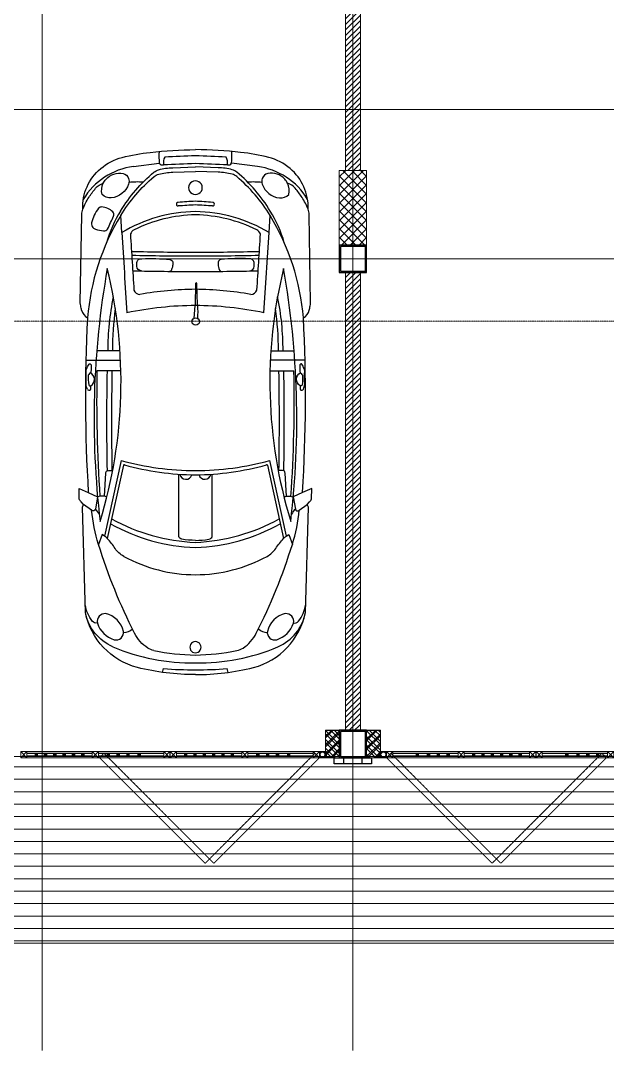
# Model space of a CAD drawing. Header units: millimetres. Extents: x 0 to 71617, y -15450 to 30894.
# Drawn here: x 25834 to 30553, y 10784 to 19061 of the extents above; entities that cross this region are included whole.
import ezdxf

# ---------------------------------------------------------------- set-up
doc = ezdxf.new("R2010")
doc.units = ezdxf.units.MM
for name, pattern in [('CENTER', [2, 1.25, -0.25, 0.25, -0.25]), ('CENTER2', [1.125, 0.75, -0.125, 0.125, -0.125]), ('HIDDEN', [0.375, 0.25, -0.125]), ('HIDDEN2', [0.1875, 0.125, -0.0625])]:
    doc.linetypes.add(name, pattern=pattern)
for name, color, linetype, lineweight in [('axis', 40, 'CENTER2', 5), ('DIM2', 4, 'Continuous', 5), ('Grid Line', 8, 'CENTER', 5), ('Handrail', 142, 'Continuous', 5), ('Hatch', 8, 'Continuous', 5), ('LINE-DETAIL-SAKURA', 2, 'Continuous', 30), ('Wall Brick', 5, 'Continuous', 15)]:
    doc.layers.add(name, color=color, linetype=linetype, lineweight=lineweight)
for name, color, linetype in [('COL', 5, 'Continuous'), ('dwgmodels.com', 250, 'Continuous'), ('Wall', 7, 'Continuous'), ('WINDOW-PLAN-PANEL', 15, 'Continuous')]:
    doc.layers.add(name, color=color, linetype=linetype)
doc.layers.add('Frame', color=3, linetype='Continuous', lineweight=0, plot=False)
pattern_1 = [(135, (-2110, -10510), (-35.35534, -35.35534), []), (225, (-2110, -10510), (35.35534, -35.35534), [])]
pattern_2 = [(135, (-110, -110), (-35.35534, -35.35534), []), (225, (-110, -110), (35.35534, -35.35534), [])]

# ---------------------------------------------------------------- blocks, each defined once
blk = doc.blocks.new('GRIDLINE-GF')
at = {"layer": 'axis'}
for p, q in [((2800, -6362.2, -0.1), (2800, 12546.8)), ((5300, -6362.2, -0.1), (5300, 12546.8)), ((48410, 1200), (-4020, 1200)), ((48410, 0), (-4020, 0))]:
    blk.add_line(p, q, dxfattribs=at)
blk = doc.blocks.new('MAINDOOR')
at = {"layer": 'Handrail'}
for points in [[(0, 50), (50, 50), (50, 0), (0, 0)], [(50, 50), (1150, 50), (1150, 0), (50, 0)], [(50, 35), (575, 35), (575, 15), (50, 15)], [(115, 35), (135, 35), (135, 15), (115, 15)], [(190, 35), (210, 35), (210, 15), (190, 15)], [(265, 35), (285, 35), (285, 15), (265, 15)], [(340, 35), (360, 35), (360, 15), (340, 15)], [(415, 35), (435, 35), (435, 15), (415, 15)], [(490, 35), (510, 35), (510, 15), (490, 15)], [(575, 50), (625, 50), (625, 0), (575, 0)], [(625, 35), (1150, 35), (1150, 15), (625, 15)], [(694.4, 35), (714.4, 35), (714.4, 15), (694.4, 15)], [(773.7, 35), (793.7, 35), (793.7, 15), (773.7, 15)], [(853.1, 35), (873.1, 35), (873.1, 15), (853.1, 15)], [(942.5, 35), (962.5, 35), (962.5, 15), (942.5, 15)], [(1150, 50), (1200, 50), (1200, 0), (1150, 0)]]:
    blk.add_lwpolyline(points, close=True, dxfattribs=at)
at = {"layer": 'Handrail', "color": 8}
for points in [[(0, 0), (50, 50)], [(0, 50), (50, 0)], [(115, 35), (135, 15)], [(115, 15), (135, 35)], [(190, 35), (210, 15)], [(190, 15), (210, 35)], [(265, 35), (285, 15)], [(265, 15), (285, 35)], [(340, 35), (360, 15)], [(340, 15), (360, 35)], [(415, 35), (435, 15)], [(415, 15), (435, 35)], [(490, 35), (510, 15)], [(490, 15), (510, 35)], [(575, 0), (625, 50)], [(575, 50), (625, 0)], [(694.4, 35), (714.4, 15)], [(694.4, 15), (714.4, 35)], [(773.7, 35), (793.7, 15)], [(773.7, 15), (793.7, 35)], [(853.1, 35), (873.1, 15)], [(853.1, 15), (873.1, 35)], [(942.5, 35), (962.5, 15)], [(942.5, 15), (962.5, 35)], [(1150, 0), (1200, 50)], [(1150, 50), (1200, 0)]]:
    blk.add_lwpolyline(points, dxfattribs=at)
blk = doc.blocks.new('STEEL CONECT')
at = {"layer": 'Hatch'}
h = blk.add_hatch(color=256, dxfattribs=at)
h.dxf.hatch_style = 1
h.paths.add_polyline_path([(-25, 25), (-25, -25), (-75, -25), (-75, -18), (-32, -18), (-32, 25)])
h = blk.add_hatch(color=256, dxfattribs=at)
h.dxf.hatch_style = 1
edge = h.paths.add_edge_path(flags=17)
edge.add_arc((0, 0), 20, 0, 360)
edge = h.paths.add_edge_path()
edge.add_arc((0, 0), 25, 0, 360)
at = {"layer": 'Frame'}
blk.add_lwpolyline([(-25, 25), (-25, -25), (-75, -25), (-75, -18), (-32, -18), (-32, 25), (-25, 25)], dxfattribs=at)
for radius in [25, 20]:
    blk.add_circle((0, 0), radius, dxfattribs=at)
at = {"layer": 'WINDOW-PLAN-PANEL', "color": 8, "linetype": 'HIDDEN2', "lineweight": 9, "ltscale": 1000}
for points in [[(0, -25), (-25, -25), (-25, 25), (0, 25)], [(0, -25), (25, -25), (25, 25), (0, 25)]]:
    blk.add_lwpolyline(points, dxfattribs=at)
blk = doc.blocks.new('2D WALL G.F')
at = {"layer": 'Hatch'}
h = blk.add_hatch(dxfattribs=at)
h.set_pattern_fill('LINE', color=256, scale=250, angle=45, style=0)
h.set_pattern_definition([(45, (-2110, -10510), (-22.097087, 22.097087), [])])
h.paths.add_polyline_path([(7930, 3370), (8070, 3370), (8070, 1340), (7930, 1340)])
h.paths.add_polyline_path([(7940, -3710), (8060, -3710), (8060, -5790), (7940, -5790)])
h.paths.add_polyline_path([(7940, -6610), (8060, -6610), (8060, -10300), (7940, -10300)])
h = blk.add_hatch(dxfattribs=at)
h.set_pattern_fill('NET', color=256, scale=400, angle=135, style=0)
h.set_pattern_definition(pattern_1)
h.paths.add_polyline_path([(7890, -5790), (8110, -5790), (8110, -6390), (7890, -6390)])
h = blk.add_hatch(dxfattribs=at)
h.set_pattern_fill('NET', color=256, scale=400, angle=135, style=0)
h.set_pattern_definition(pattern_1)
h.paths.add_polyline_path([(7780, -10290), (7890, -10290), (7890, -10510), (7780, -10510)])
h = blk.add_hatch(dxfattribs=at)
h.set_pattern_fill('NET', color=256, scale=400, angle=135, style=0)
h.set_pattern_definition(pattern_1)
h.paths.add_polyline_path([(8110, -10290), (8220, -10290), (8220, -10510), (8110, -10510)])
at = {"layer": 'Grid Line', "linetype": 'HIDDEN', "elevation": 0}
for points in [[(5962.2, -10510), (6810.8, -11358.5), (6846.1, -11323.2), (5997.6, -10474.6)], [(7730, -10510), (6881.5, -11358.5), (6846.1, -11323.2), (7694.6, -10474.6)], [(8270, -10510), (9118.5, -11358.5), (9153.9, -11323.2), (8305.4, -10474.6)], [(10037.8, -10510), (9189.2, -11358.5), (9153.9, -11323.2), (10002.4, -10474.6)]]:
    blk.add_lwpolyline(points, close=True, dxfattribs=at)
at = {"layer": 'Hatch', "color": 3, "linetype": 'HIDDEN', "elevation": 7.9}
for points in [[(-2000, -10500), (8000, -10500), (8000, 5500), (-2000, 5500)], [(16000, -10500), (8000, -10500), (8000, 5500), (16000, 5500)]]:
    blk.add_lwpolyline(points, close=True, dxfattribs=at)
at = {"layer": 'Wall', "color": 8, "elevation": 5.7}
for points in [[(7848, -10510), (7925, -10510), (7925, -10560), (7850, -10560)], [(8075, -10510), (8150, -10510), (8150, -10560), (8075, -10560)]]:
    blk.add_lwpolyline(points, close=True, dxfattribs=at)
blk.add_lwpolyline([(8075, -10560), (7925, -10560)], dxfattribs=at)
at = {"layer": 'Wall Brick'}
blk.add_lwpolyline([(7940, -10300), (7940, -6610), (7890, -6610), (7890, -5790), (7940, -5790), (7940, -3710)], dxfattribs=at)
for points in [[(7940, -3710), (8060, -3710), (8060, -5790), (7940, -5790)], [(7890, -5790), (8110, -5790), (8110, -6390), (7890, -6390)], [(7940, -6610), (8060, -6610), (8060, -10300), (7940, -10300)]]:
    blk.add_lwpolyline(points, close=True, dxfattribs=at)
at = {"layer": 'Wall Brick', "elevation": 0}
for points in [[(7780, -10290), (7890, -10290), (7890, -10510), (7780, -10510)], [(8110, -10290), (8220, -10290), (8220, -10510), (8110, -10510)]]:
    blk.add_lwpolyline(points, close=True, dxfattribs=at)
at = {"layer": 'Handrail'}
for p in [(5328, -10510, 0), (6530, -10510, 0)]:
    blk.add_blockref('MAINDOOR', p, dxfattribs=at)
at = {"layer": 'Handrail', "xscale": -1}
for p in [(9470, -10510, 0), (10672, -10510, 0)]:
    blk.add_blockref('MAINDOOR', p, dxfattribs=at)
at = {"layer": 'Hatch', "xscale": -1}
blk.add_blockref('STEEL CONECT', (7755, -10485, 0), dxfattribs=at)
at = {"layer": 'Hatch'}
blk.add_blockref('STEEL CONECT', (8245, -10485, 0), dxfattribs=at)
blk = doc.blocks.new('Col-1')
at = {"layer": 'COL'}
for points in [[(-10, -10), (210, -10), (210, 210), (-10, 210)], [(0, 0), (200, 0), (200, 200), (0, 200)]]:
    blk.add_lwpolyline(points, close=True, dxfattribs=at)
blk = doc.blocks.new('COL-GF1')
at = {"layer": 'COL'}
blk.add_blockref('Col-1', (7900, -1300), dxfattribs=at)
blk = doc.blocks.new('FENCE COLUMN')
at = {"layer": 'COL'}
for points in [[(-110, -110), (110, -110), (110, 110), (-110, 110)], [(-100, -100), (100, -100), (100, 100), (-100, 100)]]:
    blk.add_lwpolyline(points, close=True, dxfattribs=at)
blk = doc.blocks.new('FENCE1')
at = {"layer": 'Hatch'}
h = blk.add_hatch(dxfattribs=at)
h.set_pattern_fill('NET', color=256, scale=400, angle=135, style=0)
h.set_pattern_definition(pattern_2)
h.paths.add_polyline_path([(9780, 110), (9890, 110), (9890, -110), (9780, -110)])
h = blk.add_hatch(dxfattribs=at)
h.set_pattern_fill('NET', color=256, scale=400, angle=135, style=0)
h.set_pattern_definition(pattern_2)
h.paths.add_polyline_path([(10110, 110), (10220, 110), (10220, -110), (10110, -110)])
h = blk.add_hatch(dxfattribs=at)
h.set_pattern_fill('_USER', color=250, scale=100, pattern_type=0)
h.set_pattern_definition([(9e-14, (-1872.25, -82936.15), (-1e-13, 100), [])])
edge = h.paths.add_edge_path()
edge.add_line((4825, -100), (4825, -600))
edge.add_arc((3825, -600), 1000, -90, 0, ccw=False)
edge.add_line((3825, -1600), (16175, -1600))
edge.add_arc((16175, -600), 1000, 180, 270, ccw=False)
edge.add_line((15175, -600), (15175, -100))
edge.add_line((15175, -100), (4825, -100))
at = {"layer": 'Grid Line', "linetype": 'HIDDEN', "elevation": -7.9}
for points in [[(7962.2, -110), (8810.8, -958.5), (8846.1, -923.2), (7997.6, -74.6)], [(9730, -110), (8881.5, -958.5), (8846.1, -923.2), (9694.6, -74.6)], [(10270, -110), (11118.5, -958.5), (11153.9, -923.2), (10305.4, -74.6)], [(12037.8, -110), (11189.2, -958.5), (11153.9, -923.2), (12002.4, -74.6)]]:
    blk.add_lwpolyline(points, close=True, dxfattribs=at)
at = {"layer": 'Hatch'}
blk.add_line((3825, -1600, -7.9), (16175, -1600, -7.9), dxfattribs=at)
at = {"layer": 'Hatch', "color": 3}
for points in [[(0, -100), (10000, -100), (10000, 15900), (0, 15900)], [(18000, -100), (10000, -100), (10000, 15900), (18000, 15900)]]:
    blk.add_lwpolyline(points, close=True, dxfattribs=at)
at = {"layer": 'Wall', "color": 8, "elevation": -2.2}
for points in [[(9848, -110), (9925, -110), (9925, -160), (9850, -160)], [(10075, -110), (10150, -110), (10150, -160), (10075, -160)]]:
    blk.add_lwpolyline(points, close=True, dxfattribs=at)
blk.add_lwpolyline([(10075, -160), (9925, -160)], dxfattribs=at)
at = {"layer": 'Wall Brick', "elevation": -7.9}
for points in [[(9940, 3790), (10060, 3790), (10060, 100), (9940, 100)], [(9780, 110), (9890, 110), (9890, -110), (9780, -110)], [(10110, 110), (10220, 110), (10220, -110), (10110, -110)]]:
    blk.add_lwpolyline(points, close=True, dxfattribs=at)
at = {"layer": 'COL'}
blk.add_blockref('FENCE COLUMN', (10000, 0, -7.9), dxfattribs=at)
at = {"layer": 'Handrail'}
for p in [(7328, -110, -7.9), (8530, -110, -7.9)]:
    blk.add_blockref('MAINDOOR', p, dxfattribs=at)
at = {"layer": 'Handrail', "xscale": -1}
for p in [(11470, -110, -7.9), (12672, -110, -7.9)]:
    blk.add_blockref('MAINDOOR', p, dxfattribs=at)
at = {"layer": 'Hatch', "xscale": -1}
blk.add_blockref('STEEL CONECT', (9755, -85, -7.9), dxfattribs=at)
at = {"layer": 'Hatch'}
blk.add_blockref('STEEL CONECT', (10245, -85, -7.9), dxfattribs=at)
blk = doc.blocks.new('VW_Beetle_Top')
at = {"color": 18, "true_color": 0x000000}
for p, q in [((1463.1, 861.4), (1429.3, 786.9)), ((2526.4, 881.3), (2526.4, 602.5)), ((1124.7, 750.6), (1045.9, 779.3)), ((1112.1, 730.6), (1124.7, 750.6)), ((2442.4, 602.7), (2442.4, 791.7)), ((2601.4, 606.7), (2601.4, 793.1)), ((1682.7, 578.5), (1092.9, 708.6)), ((1720.3, 596.4), (1112.1, 730.6)), ((1433.6, 732.1), (1618.6, 721)), ((2442.4, 599), (2442.4, 602.7)), ((3553.1, 591.8), (3689, 601.1)), ((17.6, 263.8), (48.6, 256.1)), ((4037.3, 181.5), (4044.6, -0.1)), ((4073.4, 182.1), (4080.7, 0.6)), ((1111.1, 133.9), (1610.8, 133.9)), ((4037.3, -181.5), (4044.6, 0.1)), ((4073.4, -182.1), (4080.7, -0.6)), ((1111.1, -133.9), (1610.8, -133.9)), ((17.6, -263.8), (48.6, -256.1)), ((1682.7, -578.5), (1092.9, -708.6)), ((1720.3, -596.4), (1112.1, -730.6)), ((2442.4, -599), (2442.4, -602.7)), ((2442.4, -602.7), (2442.4, -791.7)), ((2526.4, -881.3), (2526.4, -602.5)), ((2601.4, -606.7), (2601.4, -793.1)), ((3553.1, -591.8), (3689, -601.1)), ((1112.1, -730.6), (1124.7, -750.6)), ((1433.6, -732.1), (1618.6, -721)), ((1124.7, -750.6), (1045.9, -779.3)), ((1463.1, -861.4), (1429.3, -786.9))]:
    blk.add_line(p, q, dxfattribs=at)
for points in [[(0, 0, -0.063868), (57.3, 466.6, -0.286347), (500, 884.4), (1346.6, 908), (1368.4, 899.5), (1387.4, 918.5, -0.09884), (1411.3, 934.4), (1496.3, 934.8), (1463.1, 861.4)], [(2929.1, 915.2, -0.024859), (2963.2, 922.7, -0.017832), (2988, 926), (3696.3, 914.2, -0.084447), (3739.7, 906.1, -0.05861), (3835.6, 857.3, -0.028454), (3908.4, 802.5, -0.140768), (3949.7, 740.7, -0.156146)], [(192.8, 333.7, -0.095516), (213.2, 382.9, -0.129717), (332.1, 489.1, -0.042507), (1045.9, 779.3, -0.051643), (1321.7, 834.6), (1368.4, 899.5)], [(223.4, 663.4, -0.250949), (500, 884.4, -1.455434)], [(415.8, 788.8, -0.300335), (429.3, 829.1, -0.126175), (558.7, 886, -0.126175)], [(1429.3, 786.9), (1330.5, 803.6, -0.631825), (1321.7, 834.6, -0.87324)], [(2294.4, 869.1, -0.050848), (2313.1, 875.6, -0.05999), (2336.2, 878.4, 0.001645), (2441, 878.4, -0.110009), (2459.7, 874.3, 0.011959), (2478.7, 866, -0.086581), (2496.3, 854.9, -0.445484), (2496.3, 844.6, -0.079792), (2488.7, 839.7, -0.011614), (2436.9, 840, -0.193426), (2425.9, 844.8, 0.025183), (2412.7, 856.9, 0.01002), (2407.2, 861.3, 0.06372), (2328.9, 857.3, 0.527514), (2321.7, 841.4, 0.582691), (2425.9, 844.8, -1.202539)], [(3685, 658.3, 0.30776), (3718, 664.6, 0.183849), (3758.2, 753.7, 0.236723), (3747.5, 778.6, 0.127069), (3630.6, 834.7, 0.237806), (3592.3, 824, 0.130694), (3580, 804.9, 0.061929), (3567.3, 738.5, 0.234103), (3580.7, 706.4, 0.239229)], [(3739.7, 906.1, -0.233065), (4067, 761.5, -0.10979), (4156.4, 589, -0.039687), (4197.4, 363.7, -0.01948), (4220, 0.2, 0.218515)], [(1427.2, 713, 0.128052), (1433.6, 732.1, 0.072913), (1429.3, 786.9, -1.667705)], [(3858.1, 751, -0.172802), (3949.7, 740.7, -0.070578), (3981.6, 719.1, -0.266933), (4026.3, 581.2, -0.262672), (3987.8, 537.5, -0.169021), (3941.3, 537.5, -0.292518), (3831.8, 676.6, -0.222166), (3858.1, 751, -0.886403)], [(950, 576.6, -0.124581), (1013.4, 645.8, 0.043929), (1092.9, 708.6, 0.088438), (1112.1, 730.6, -2.767746)], [(1618.6, 721, -0.20023), (1639, 711, -0.012605), (1640.1, 664.6, -0.122989)], [(3689, 601.1, -0.081791), (4002.1, 332.6, -0.109236), (4021.7, 295.1, -0.063815), (4037.3, 181.5, -1.755269)], [(3725.1, 601.8, -0.081791), (4038.2, 333.3, -0.109236), (4057.8, 295.8, -0.063815), (4073.4, 182.1, -1.755269)], [(3244.1, 433.5, -0.399661), (3282.7, 472.1, -0.026913), (3311.9, 471.2, -0.456851), (3341.9, 430.1, -0.036691), (3335.9, 204.8, -0.357083), (3313.6, 182.5, -0.08366), (3275.9, 185.1, -0.043275), (3250.1, 193.7, -0.287601), (3240.7, 207.4, -0.086481)], [(1078.6, 0, -0.041767), (1087.6, 108.9, -0.303224), (1111.1, 133.9)], [(2968.4, -18.8), (2968.4, -18.8), (2972.4, -15.8), (3142.9, -12, 0.947931), (3143.3, 0.1), (2971.7, 2.4), (2966.9, 5.7), (2861.8, 13.5)], [(0, 0, 0.063868), (57.3, -466.6, 0.286347), (500, -884.4), (1346.6, -908), (1368.4, -899.5), (1387.4, -918.5, 0.09884), (1411.3, -934.4), (1496.3, -934.8), (1463.1, -861.4)], [(1078.6, 0, 0.041767), (1087.6, -108.9, 0.303224), (1111.1, -133.9)], [(3739.7, -906.1, 0.233065), (4067, -761.5, 0.10979), (4156.4, -589, 0.039687), (4197.4, -363.7, 0.01948), (4220, -0.2, -0.218515)], [(3244.1, -433.5, 0.399661), (3282.7, -472.1, 0.026913), (3311.9, -471.2, 0.456851), (3341.9, -430.1, 0.036691), (3335.9, -204.8, 0.357083), (3313.6, -182.5, 0.08366), (3275.9, -185.1, 0.043275), (3250.1, -193.7, 0.287601), (3240.7, -207.4, 0.086481)], [(3689, -601.1, 0.081791), (4002.1, -332.6, 0.109236), (4021.7, -295.1, 0.063815), (4037.3, -181.5, 1.755269)], [(3725.1, -601.8, 0.081791), (4038.2, -333.3, 0.109236), (4057.8, -295.8, 0.063815), (4073.4, -182.1, 1.755269)], [(192.8, -333.7, 0.095516), (213.2, -382.9, 0.129717), (332.1, -489.1, 0.042507), (1045.9, -779.3, 0.051643), (1321.7, -834.6), (1368.4, -899.5)], [(950, -576.6, 0.124581), (1013.4, -645.8, -0.043929), (1092.9, -708.6, -0.088438), (1112.1, -730.6, 2.767746)], [(3858.1, -751, 0.172802), (3949.7, -740.7, 0.070578), (3981.6, -719.1, 0.266933), (4026.3, -581.2, 0.262672), (3987.8, -537.5, 0.169021), (3941.3, -537.5, 0.292518), (3831.8, -676.6, 0.222166), (3858.1, -751, 0.886403)], [(223.4, -663.4, 0.250949), (500, -884.4, 1.455434)], [(1427.2, -713, -0.128052), (1433.6, -732.1, -0.072913), (1429.3, -786.9, 1.667705)], [(1618.6, -721, 0.20023), (1639, -711, 0.012605), (1640.1, -664.6, 0.122989)], [(2929.1, -915.2, 0.024859), (2963.2, -922.7, 0.017832), (2988, -926), (3696.3, -914.2, 0.084447), (3739.7, -906.1, 0.05861), (3835.6, -857.3, 0.028454), (3908.4, -802.5, 0.140768), (3949.7, -740.7, 0.156146)], [(415.8, -788.8, 0.300335), (429.3, -829.1, 0.126175), (558.7, -886, 0.126175)], [(1429.3, -786.9), (1330.5, -803.6, 0.631825), (1321.7, -834.6, 0.87324)], [(2294.4, -869.1, 0.050848), (2313.1, -875.6, 0.05999), (2336.2, -878.4, -0.001645), (2441, -878.4, 0.110009), (2459.7, -874.3, -0.011959), (2478.7, -866, 0.086581), (2496.3, -854.9, 0.445484), (2496.3, -844.6, 0.079792), (2488.7, -839.7, 0.011614), (2436.9, -840, 0.193426), (2425.9, -844.8, -0.025183), (2412.7, -856.9, -0.01002), (2407.2, -861.3, -0.06372), (2328.9, -857.3, -0.527514), (2321.7, -841.4, -0.582691), (2425.9, -844.8, 1.202539)]]:
    blk.add_lwpolyline(points, format="xyb", dxfattribs=at)
for points in [[(4083.2, 498.7), (4109.3, 291.1)], [(4083.2, -498.7), (4109.3, -291.1)]]:
    blk.add_lwpolyline(points, dxfattribs=at)
blk.add_circle((2837.3, -2.1), 29.7, dxfattribs=at)
for centre, radius, start, end in [((2957, 813.1), 105.8, 105.27194, 148.76677), ((2222.5, -11385.1), 12270, 86.99143, 93.54849), ((2301.2, 854.5), 16.1, 115.18726, 223.36437), ((2316.1, 996.9), 155.6, 260.19525, 272.0906), ((2712.5, -1007.4), 1881.7, 58.73758, 85.30665), ((3534.3, 428.1), 553.5, 7.3305, 58.96646), ((479, 590.1), 208.8, 108.24, 162.33944), ((427.9, 727.5), 62.5, 355.28883, 103.19955), ((2054.9, -6102.4), 6917.6, 79.93482, 96.83394), ((2351.8, 4424.4), 3825.9, 252.97705, 283.7917), ((1243.1, 879.6), 115.8, 293.85496, 318.9847), ((2193.4, -10239.8), 11034.2, 88.70671, 93.9555), ((1731, 27.5), 1636.2, 157.13203, 180.9636), ((305.2, 763), 189.4, 282.92904, 347.6102), ((2542.9, -57.6), 1522.8, 150.94764, 177.83073), ((2603.4, -66.5), 1542, 151.28861, 177.52926), ((2039.7, -21918.5), 22593.4, 88.98238, 91.01987), ((2041.1, -21878.9), 22593.4, 88.98238, 91.01987), ((2581.6, -2173.7), 2841.7, 82.70657, 89.59756), ((2608.6, -1433.4), 2137.9, 78.44805, 90.16496), ((3229.4, -177), 923.2, 57.52142, 74.863), ((4742.9, 3090), 2651.8, 244.00643, 246.48947), ((339.2, 638.7), 60.9, 166.07183, 277.96294), ((3952.6, -10), 2313.2, 164.80068, 179.7503), ((10684.3, -116791), 117599.2, 93.476542, 93.791733), ((2539.8, -14.9), 1181.1, 0.72499, 30.91105), ((425.7, 570.5), 86.4, 175.09324, 227.29368), ((2036.7, -8.7), 1234.3, 151.69351, 179.59733), ((3917.7, -34.9), 2313.2, 164.80068, 179.13461), ((1680.2, 573.5), 5.6, 339.27886, 62.92229), ((255.1, -9.3), 2710.9, 0.18403, 11.92254), ((10704.7, -116858), 117599.2, 93.492336, 93.712739), ((23598.5, -2.9), 20359, 178.57214, 179.99187), ((23513.2, -3.2), 20148.6, 178.53517, 179.99082), ((24642.5, -22.3), 21247.6, 178.55397, 179.93978), ((3515, 457.1), 70.8, 31.02746, 68.28068), ((3371.7, 463.8), 587.4, 355.89317, 6.87051), ((3107.2, 446.4), 51.1, 110.07163, 180.15798), ((385.8, -20.9), 2710.9, 0.4421, 9.92336), ((2514.1, -24.3), 1181.1, 1.17749, 26.00364), ((1886.6, -14.6), 1729.2, 168.38282, 179.51772), ((3451.3, -12.9), 3413.4, 175.48, 179.78286), ((4133.8, 262.4), 37.8, 130.37431, 188.72911), ((4112.4, 149.3), 108.5, 64.40841, 98.47123), ((-168372.1, -7297.6), 172633.9, 2.422842, 2.508003), ((4173.1, -610.4), 903.8, 88.03093, 94.05011), ((-168309.3, -7307.1), 172633.9, 2.425893, 2.508003), ((1618.1, 76.4), 48.5, 99.34679, 254.87799), ((3780.9, 139), 14.6, 0.08115, 182.07842), ((-202.5, -167.6), 3980.6, 2.41253, 4.40983), ((-370.2, -180.5), 4177.9, 2.47565, 4.38623), ((3451.3, 12.9), 3413.4, 180.21714, 184.52), ((220.2, 0.1), 45.1, 359.89522, 180.10478), ((220.2, -0.1), 45.1, 179.89522, 0.10478), ((2542.9, 57.6), 1522.8, 182.16927, 209.05236), ((2603.4, 66.5), 1542, 182.47074, 208.71139), ((255.1, 9.3), 2710.9, 348.07746, 359.81597), ((23598.5, 2.9), 20359, 180.00813, 181.42786), ((24642.5, 22.3), 21247.6, 180.06022, 181.44603), ((3913.9, 0.9), 54.3, 359.03559, 180.96441), ((3913.9, -0.9), 54.3, 179.03559, 0.96441), ((1731, -27.5), 1636.2, 179.0364, 202.86797), ((1886.6, 14.6), 1729.2, 180.48228, 191.61718), ((2036.7, 8.7), 1234.3, 180.40267, 208.30649), ((1618.1, -76.4), 48.5, 105.12201, 260.65321), ((3917.7, 34.9), 2313.2, 180.86539, 195.19932), ((3952.6, 10), 2313.2, 180.2497, 195.19932), ((2908.9, 835.6), 856.4, 266.84253, 273.98686), ((385.8, 20.9), 2710.9, 350.07664, 359.5579), ((23513.2, 3.2), 20148.6, 180.00918, 181.46483), ((2539.8, 14.9), 1181.1, 329.08895, 359.27501), ((2514.1, 24.3), 1181.1, 333.99636, 358.82251), ((-202.5, 167.6), 3980.6, 355.59017, 357.58747), ((-370.2, 180.5), 4177.9, 355.61377, 357.52435), ((-168372.1, 7297.6), 172633.9, 357.491997, 357.577158), ((-168309.3, 7307.1), 172633.9, 357.491997, 357.574107), ((3780.9, -139), 14.6, 177.92158, 359.91885), ((4112.4, -149.3), 108.5, 261.52877, 295.59159), ((4133.8, -262.4), 37.8, 171.27089, 229.62569), ((4173.1, 610.4), 903.8, 265.94989, 271.96907), ((3107.2, -446.4), 51.1, 179.84202, 249.92837), ((10704.7, 116858), 117599.2, 266.287261, 266.507664), ((3515, -457.1), 70.8, 291.71932, 328.97254), ((3371.7, -463.8), 587.4, 353.12949, 4.10683), ((339.2, -638.7), 60.9, 82.03706, 193.92817), ((425.7, -570.5), 86.4, 132.70632, 184.90676), ((305.2, -763), 189.4, 12.3898, 77.07096), ((1680.2, -573.5), 5.6, 297.07771, 20.72114), ((10684.3, 116791), 117599.2, 266.208267, 266.523458), ((3534.3, -428.1), 553.5, 301.03354, 352.6695), ((479, -590.1), 208.8, 197.66056, 251.76), ((2351.8, -4424.4), 3825.9, 76.2083, 107.02295), ((2581.6, 2173.7), 2841.7, 270.40244, 277.29343), ((2608.6, 1433.4), 2137.9, 269.83504, 281.55195), ((2712.5, 1007.4), 1881.7, 274.69335, 301.26242), ((3229.4, 177), 923.2, 285.137, 302.47858), ((427.9, -727.5), 62.5, 256.80045, 4.71117), ((2054.9, 6102.4), 6917.6, 263.16606, 280.06518), ((2039.7, 21918.5), 22593.4, 268.98013, 271.01762), ((2041.1, 21878.9), 22593.4, 268.98013, 271.01762), ((1243.1, -879.6), 115.8, 41.0153, 66.14504), ((2193.4, 10239.8), 11034.2, 266.0445, 271.29329), ((2222.5, 11385.1), 12270, 266.45151, 273.00857), ((2301.2, -854.5), 16.1, 136.63563, 244.81274), ((2316.1, -996.9), 155.6, 87.9094, 99.80475), ((2957, -813.1), 105.8, 211.23323, 254.72806)]:
    blk.add_arc(centre, radius, start, end, dxfattribs=at)

msp = doc.modelspace()

# ---------------------------------------------------------------- linework, layer by layer
at = {"layer": 'WINDOW-PLAN-PANEL', "linetype": 'HIDDEN', "lineweight": 9, "elevation": 0}
for points in [[(28506.5, 16646.2), (22996.5, 16646.2), (22996.5, 18136.7), (20296.5, 18136.7), (20296.5, 23746.7)], [(28506.5, 16646.2), (33916.5, 16646.2), (33916.5, 18236.7), (36396.5, 18236.7), (36396.5, 23536.7)]]:
    msp.add_lwpolyline(points, dxfattribs=at)

# ---------------------------------------------------------------- block references
at = {"layer": 'DIM2'}
msp.add_blockref('GRIDLINE-GF', (23206.5, 17146.7, 0), dxfattribs=at)
at = {"layer": 'dwgmodels.com', "color": 5, "rotation": 90}
msp.add_blockref('VW_Beetle_Top', (27239.6, 13804.9, 7.9), dxfattribs=at)
at = {"layer": 'LINE-DETAIL-SAKURA'}
for name, p in [('FENCE1', (18506.5, 13247.1, 15.9)), ('COL-GF1', (20506.5, 18346.7, 0))]:
    msp.add_blockref(name, p, dxfattribs=at)
at = {"layer": 'Wall Brick', "color": 1}
msp.add_blockref('2D WALL G.F', (20506.5, 23646.7, 0), dxfattribs=at)

doc.saveas('drawing.dxf')
